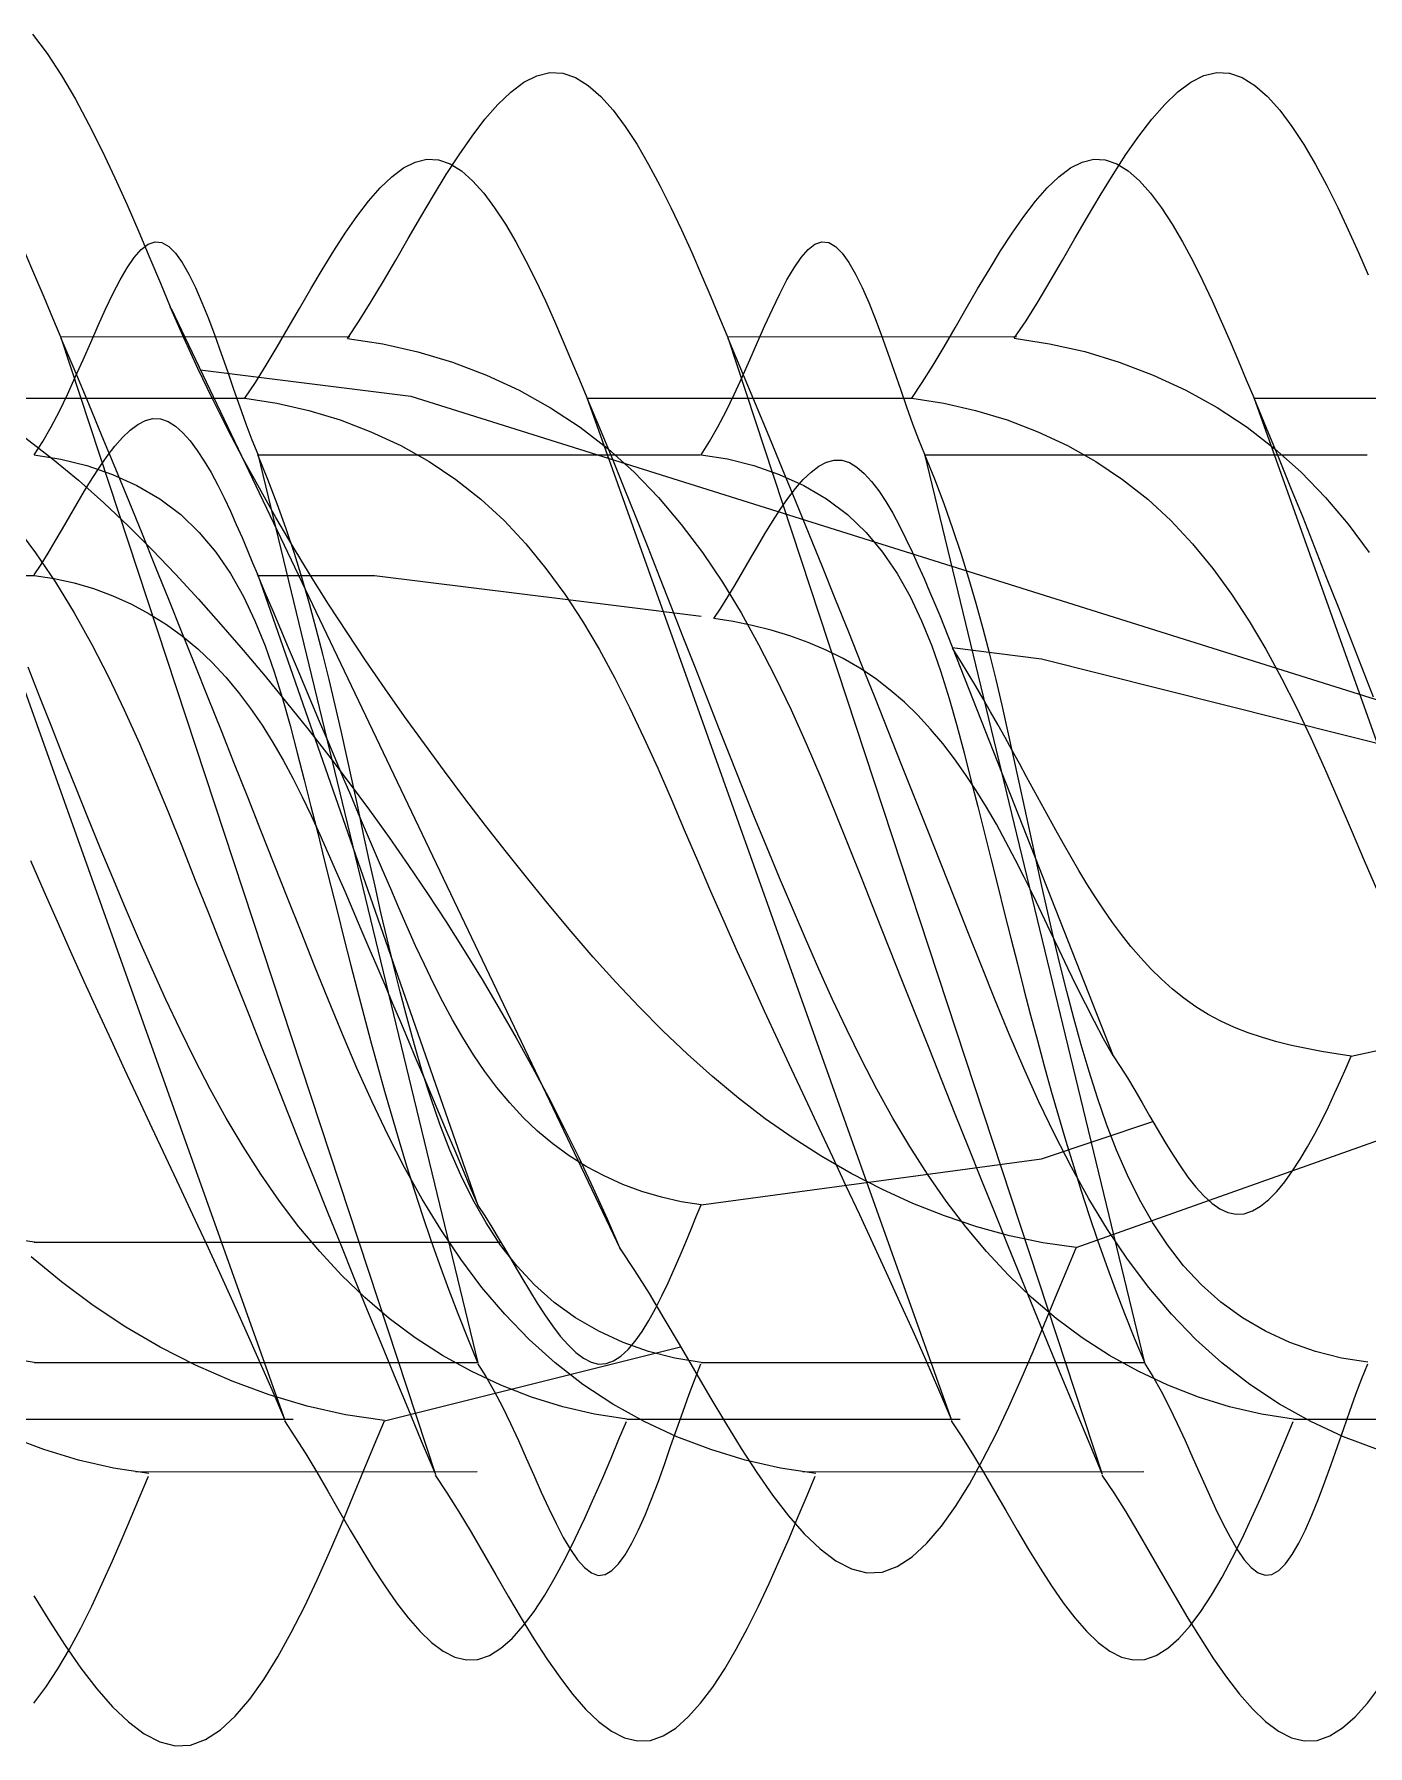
# Model space of a CAD drawing. Extents: x -395 to 1364, y -31 to 719.
# Drawn here: x 279.07 to 283.07, y 387.06 to 392.19 of the extents above; entities that cross this region are included whole.
import ezdxf

# ---------------------------------------------------------------- set-up
doc = ezdxf.new("R2010")
doc.units = 0
doc.layers.get('0').update_dxf_attribs({"linetype": 'CONTINUOUS'})

# ---------------------------------------------------------------- blocks, each defined once
blk = doc.blocks.new('*U60')
for p, q in [((18.4093, 1.8021), (19.757, -1.0201)), ((18.0787, 1.7157), (18.9462, 1.7163)), ((18.0796, 1.7135), (19.2033, -1.6962)), ((20.0787, 1.7158), (20.9462, 1.7164)), ((20.0796, 1.7136), (21.2033, -1.6961)), ((18.4979, 1.6167), (19.1295, 1.5377)), ((17.6574, 1.5336), (18.751, -1.5335)), ((17.6584, 1.531), (18.6344, 1.531)), ((19.1295, 1.5377), (24, 0.0067)), ((19.6574, 1.5336), (20.751, -1.5335)), ((19.6584, 1.531), (20.6344, 1.531)), ((21.6574, 1.5336), (22.751, -1.5335)), ((21.6584, 1.531), (22.6344, 1.531)), ((18.67, 1.3632), (19.33, -1.362)), ((18.6707, 1.3615), (19.9978, 1.3615)), ((20.67, 1.3633), (21.33, -1.3619)), ((20.6707, 1.3616), (21.9978, 1.3616)), ((16.6707, 1), (18, 1)), ((18.67, 1.0016), (19.3302, -0.8895)), ((18.6706, 1), (19.0205, 1)), ((19.0205, 1), (19.7534, 0.9084)), ((19.7534, 0.9084), (20, 0.8776)), ((20.7155, 0.8793), (21.2356, -0.4405)), ((20.7533, 0.7834), (21.0205, 0.75)), ((21.0205, 0.75), (24, 0)), ((21.1247, -1.0163), (24, 0.0067)), ((21.9493, -0.4416), (24, 0)), ((21.0205, -0.75), (21.355, -0.6382)), ((20, -0.8879), (21.0205, -0.75)), ((18, -1.0003), (19.3993, -0.9999)), ((19.0499, -1.5356), (19.9382, -1.3133)), ((18, -1.3604), (19.3274, -1.3604)), ((18.6965, -1.3594), (18.6967, -1.3593)), ((20, -1.3603), (21.3274, -1.3603)), ((17.7768, -1.531), (18.7768, -1.531)), ((19.7768, -1.531), (20.7768, -1.531)), ((21.7768, -1.531), (22.7768, -1.531)), ((18.3046, -1.6885), (19.328, -1.6879)), ((20.3046, -1.6884), (21.328, -1.6877))]:
    blk.add_line(p, q)
for points in [[(17.9948, 2.623), (18.0385, 2.5649), (18.0813, 2.4996), (18.1231, 2.4283), (18.1638, 2.3525), (18.2033, 2.2734), (18.2414, 2.1924), (18.2781, 2.1109), (18.3133, 2.0301), (18.3467, 1.9513), (18.3783, 1.876), (18.4079, 1.8054)], [(17.9716, 1.9679), (18.0008, 1.9006), (18.0286, 1.835), (18.0549, 1.7723), (18.0796, 1.7135)], [(18.9393, 1.7108), (18.9746, 1.7638), (19.0105, 1.8212), (19.047, 1.8822), (19.0839, 1.9456), (19.1213, 2.0103), (19.1591, 2.0753), (19.1971, 2.1396), (19.2355, 2.2021), (19.2741, 2.2616), (19.3128, 2.3172), (19.3517, 2.3678), (19.3907, 2.4123), (19.4297, 2.4497), (19.4686, 2.4788), (19.5075, 2.4987), (19.5463, 2.5082), (19.5848, 2.5064), (19.6232, 2.4931), (19.6611, 2.4693), (19.6987, 2.4362), (19.7357, 2.3949), (19.7721, 2.3464), (19.8077, 2.2919), (19.8425, 2.2325), (19.8764, 2.1694), (19.9093, 2.1035), (19.941, 2.036), (19.9716, 1.9681), (20.0008, 1.9007), (20.0286, 1.8352), (20.0549, 1.7724), (20.0796, 1.7136)], [(20.9393, 1.711), (20.9746, 1.7639), (21.0105, 1.8214), (21.047, 1.8823), (21.0839, 1.9457), (21.1213, 2.0104), (21.1591, 2.0755), (21.1971, 2.1397), (21.2355, 2.2022), (21.2741, 2.2618), (21.3128, 2.3174), (21.3517, 2.3679), (21.3907, 2.4124), (21.4297, 2.4498), (21.4686, 2.4789), (21.5075, 2.4988), (21.5463, 2.5084), (21.5848, 2.5065), (21.6232, 2.4932), (21.6611, 2.4694), (21.6987, 2.4363), (21.7357, 2.395), (21.7721, 2.3465), (21.8077, 2.2921), (21.8425, 2.2327), (21.8764, 2.1695), (21.9093, 2.1036), (21.941, 2.0361), (21.9716, 1.9682), (22.0008, 1.9009)], [(18.6316, 1.531), (18.6634, 1.5786), (18.6957, 1.6303), (18.7285, 1.6852), (18.7617, 1.7422), (18.7953, 1.8004), (18.8293, 1.8589), (18.8635, 1.9167), (18.898, 1.9729), (18.9328, 2.0265), (18.9676, 2.0765), (19.0026, 2.122), (19.0376, 2.162), (19.0727, 2.1956), (19.1077, 2.2219), (19.1427, 2.2397), (19.1776, 2.2483), (19.2123, 2.2467), (19.2468, 2.2347), (19.2809, 2.2133), (19.3147, 2.1835), (19.348, 2.1463), (19.3807, 2.1027), (19.4128, 2.0537), (19.4441, 2.0003), (19.4746, 1.9435), (19.5041, 1.8842), (19.5327, 1.8235), (19.5602, 1.7624), (19.5865, 1.7019), (19.6115, 1.6429), (19.6352, 1.5864), (19.6574, 1.5336)], [(20.6316, 1.531), (20.6634, 1.5786), (20.6957, 1.6303), (20.7285, 1.6852), (20.7617, 1.7422), (20.7953, 1.8004), (20.8293, 1.8589), (20.8635, 1.9167), (20.898, 1.9729), (20.9328, 2.0265), (20.9676, 2.0765), (21.0026, 2.122), (21.0376, 2.162), (21.0727, 2.1956), (21.1077, 2.2219), (21.1427, 2.2397), (21.1776, 2.2483), (21.2123, 2.2467), (21.2468, 2.2347), (21.2809, 2.2133), (21.3147, 2.1835), (21.348, 2.1463), (21.3807, 2.1027), (21.4128, 2.0537), (21.4441, 2.0003), (21.4746, 1.9435), (21.5041, 1.8842), (21.5327, 1.8235), (21.5602, 1.7624), (21.5865, 1.7019), (21.6115, 1.6429), (21.6352, 1.5864), (21.6574, 1.5336)], [(19.0503, -1.5351), (18.9338, -1.5174), (18.8185, -1.4915), (18.7048, -1.4579), (18.5931, -1.417), (18.4839, -1.3692), (18.3777, -1.315), (18.2749, -1.2549), (18.1761, -1.1894), (18.0814, -1.1188), (17.9909, -1.0436)], [(18, 1.3615), (18.0255, 1.4011), (18.0505, 1.4451), (18.0751, 1.4926), (18.0992, 1.5427), (18.1228, 1.5944), (18.1461, 1.6468), (18.169, 1.6989), (18.1915, 1.7498), (18.2137, 1.7986), (18.2356, 1.8442), (18.2573, 1.8859), (18.2786, 1.9225), (18.2998, 1.9532), (18.3207, 1.9771), (18.3415, 1.9931), (18.3621, 2.0003), (18.3826, 1.998), (18.403, 1.9862), (18.4232, 1.9659), (18.4433, 1.938), (18.4632, 1.9035), (18.483, 1.8635), (18.5026, 1.8187), (18.522, 1.7702), (18.5412, 1.719), (18.5603, 1.6659), (18.5791, 1.612), (18.5978, 1.5582), (18.6162, 1.5055), (18.6344, 1.4547), (18.6523, 1.407), (18.67, 1.3632)], [(20, 1.3616), (20.0255, 1.4012), (20.0505, 1.4452), (20.0751, 1.4927), (20.0992, 1.5428), (20.1228, 1.5945), (20.1461, 1.6468), (20.169, 1.699), (20.1915, 1.7499), (20.2137, 1.7986), (20.2356, 1.8443), (20.2573, 1.8859), (20.2786, 1.9226), (20.2998, 1.9533), (20.3207, 1.9771), (20.3415, 1.9932), (20.3621, 2.0004), (20.3826, 1.9981), (20.403, 1.9863), (20.4232, 1.9659), (20.4433, 1.9381), (20.4632, 1.9036), (20.483, 1.8636), (20.5026, 1.8188), (20.522, 1.7703), (20.5412, 1.7191), (20.5603, 1.666), (20.5791, 1.6121), (20.5978, 1.5583), (20.6162, 1.5056), (20.6344, 1.4548), (20.6523, 1.4071), (20.67, 1.3633)], [(17.9741, 1.4117), (18.0545, 1.3499), (18.1324, 1.2853), (18.208, 1.2179), (18.2815, 1.1483), (18.3532, 1.0766), (18.4233, 1.0032), (18.492, 0.9284), (18.5596, 0.8523), (18.6262, 0.7754), (18.6919, 0.6976), (18.7566, 0.619), (18.8203, 0.5395), (18.8829, 0.4592), (18.9445, 0.3781), (19.0049, 0.2962), (19.0643, 0.2134), (19.1224, 0.1299), (19.1794, 0.0456), (19.2351, -0.0394), (19.2896, -0.1253), (19.3428, -0.2118), (19.3947, -0.2991), (19.4452, -0.3872), (19.4943, -0.4759), (19.542, -0.5654), (19.5883, -0.6556), (19.6331, -0.7464), (19.6764, -0.8379), (19.7182, -0.9301), (19.7584, -1.023)], [(21.1247, -1.0163), (21.0246, -1.0015), (20.9252, -0.9806), (20.827, -0.9537), (20.7302, -0.9212), (20.6349, -0.8836), (20.5416, -0.8411), (20.4504, -0.7941), (20.3617, -0.7429), (20.2756, -0.6879), (20.1924, -0.6295), (20.112, -0.5678), (20.0341, -0.5032), (19.9586, -0.4359), (19.8853, -0.3661), (19.8139, -0.2941), (19.7444, -0.2202), (19.6764, -0.1446), (19.6099, -0.0676), (19.5445, 0.0106), (19.4801, 0.0898), (19.4165, 0.1696), (19.3536, 0.25), (19.2915, 0.3309), (19.2302, 0.4123), (19.1698, 0.4943), (19.1103, 0.5769), (19.0518, 0.6602), (18.9943, 0.744), (18.938, 0.8285), (18.8828, 0.9137), (18.8288, 0.9995), (18.7761, 1.086), (18.7248, 1.1733), (18.6749, 1.2612), (18.6264, 1.35), (18.5794, 1.4395), (18.534, 1.5297), (18.4903, 1.6208), (18.4482, 1.7127), (18.4079, 1.8054)], [(18.3437, -1.6936), (18.2377, -1.6774), (18.1324, -1.6535), (18.0286, -1.6221), (17.9271, -1.5835)], [(17.9403, 1.1528), (18.004, 1.0681), (18.0637, 0.9796), (18.1197, 0.8877), (18.1725, 0.7928), (18.2224, 0.6955), (18.2699, 0.5963), (18.3152, 0.4955), (18.3587, 0.3936), (18.401, 0.2911), (18.4422, 0.1885), (18.4829, 0.0862), (18.5233, -0.0155), (18.5634, -0.1166), (18.6033, -0.2172), (18.6429, -0.3173), (18.6825, -0.4169), (18.722, -0.5162), (18.7614, -0.6151), (18.8007, -0.7137), (18.8401, -0.812), (18.8796, -0.9102), (18.9191, -1.0081), (18.9588, -1.106), (18.9987, -1.2038), (19.0388, -1.3016), (19.0791, -1.3994), (19.1198, -1.4973), (19.1607, -1.5953), (19.2021, -1.6934)], [(20.3437, -1.6934), (20.2377, -1.6773), (20.1324, -1.6534), (20.0286, -1.622), (19.9271, -1.5834), (19.8289, -1.5378), (19.7347, -1.4855), (19.6454, -1.4268), (19.5618, -1.3621), (19.4837, -1.2916), (19.4108, -1.216), (19.3426, -1.1356), (19.2789, -1.0508), (19.2192, -0.9623), (19.1632, -0.8704), (19.1104, -0.7755), (19.0605, -0.6782), (19.0131, -0.579), (18.9678, -0.4782), (18.9242, -0.3763), (18.882, -0.2738), (18.8407, -0.1712), (18.8, -0.0689), (18.7596, 0.0328), (18.7195, 0.1339), (18.6797, 0.2345), (18.64, 0.3345), (18.6004, 0.4342), (18.561, 0.5334), (18.5216, 0.6324), (18.4822, 0.731), (18.4428, 0.8293), (18.4033, 0.9274), (18.3638, 1.0254), (18.3241, 1.1233), (18.2842, 1.2211), (18.2441, 1.3189), (18.2038, 1.4167), (18.1632, 1.5146), (18.1222, 1.6125), (18.0808, 1.7107)], [(18.9393, 1.7108), (19.0452, 1.6947), (19.1505, 1.6708), (19.2543, 1.6394), (19.3558, 1.6008), (19.454, 1.5552), (19.5482, 1.5029), (19.6375, 1.4443), (19.7211, 1.3795), (19.7992, 1.3091), (19.8722, 1.2334), (19.9403, 1.153), (20.004, 1.0683), (20.0637, 0.9797), (20.1197, 0.8878), (20.1725, 0.793), (20.2224, 0.6957), (20.2699, 0.5964), (20.3152, 0.4956), (20.3587, 0.3937), (20.401, 0.2913), (20.4422, 0.1887), (20.4829, 0.0864), (20.5233, -0.0153), (20.5634, -0.1165), (20.6033, -0.217), (20.6429, -0.3171), (20.6825, -0.4168), (20.722, -0.516), (20.7614, -0.6149), (20.8007, -0.7135), (20.8401, -0.8119), (20.8796, -0.91), (20.9191, -1.008), (20.9588, -1.1059), (20.9987, -1.2037), (21.0388, -1.3014), (21.0791, -1.3992), (21.1198, -1.4971), (21.1607, -1.5951), (21.2021, -1.6933)], [(22.0286, -1.6219), (21.9271, -1.5832), (21.8289, -1.5376), (21.7347, -1.4854), (21.6454, -1.4267), (21.5618, -1.3619), (21.4837, -1.2915), (21.4108, -1.2158), (21.3426, -1.1354), (21.2789, -1.0507), (21.2192, -0.9622), (21.1632, -0.8702), (21.1104, -0.7754), (21.0605, -0.6781), (21.0131, -0.5788), (20.9678, -0.478), (20.9242, -0.3762), (20.882, -0.2737), (20.8407, -0.1711), (20.8, -0.0688), (20.7596, 0.0329), (20.7195, 0.134), (20.6797, 0.2346), (20.64, 0.3347), (20.6004, 0.4343), (20.561, 0.5336), (20.5216, 0.6325), (20.4822, 0.7311), (20.4428, 0.8294), (20.4033, 0.9276), (20.3638, 1.0256), (20.3241, 1.1234), (20.2842, 1.2212), (20.2441, 1.319), (20.2038, 1.4168), (20.1632, 1.5147), (20.1222, 1.6127), (20.0808, 1.7108)], [(20.9393, 1.711), (21.0452, 1.6949), (21.1505, 1.671), (21.2543, 1.6396), (21.3558, 1.6009), (21.454, 1.5553), (21.5482, 1.5031), (21.6375, 1.4444), (21.7211, 1.3796), (21.7992, 1.3092), (21.8722, 1.2335), (21.9403, 1.1531), (22.004, 1.0684)], [(17.9888, 0.1448), (18.0283, 0.0532), (18.0681, -0.0376), (18.1083, -0.1276), (18.1487, -0.217), (18.1893, -0.3057), (18.23, -0.394), (18.2709, -0.4818), (18.3118, -0.5693), (18.3527, -0.6565), (18.3935, -0.7435), (18.4343, -0.8304), (18.4748, -0.9172), (18.5152, -1.0041), (18.5553, -1.0912), (18.5951, -1.1784), (18.6345, -1.2659), (18.6735, -1.3538), (18.712, -1.4421), (18.75, -1.531)], [(19.7768, -1.531), (19.6806, -1.5161), (19.5852, -1.4939), (19.4914, -1.4647), (19.3995, -1.429), (19.3104, -1.3871), (19.2245, -1.3395), (19.1424, -1.2865), (19.0647, -1.2285), (18.9912, -1.1659), (18.9217, -1.0991), (18.856, -1.0283), (18.7938, -0.954), (18.7349, -0.8764), (18.679, -0.7959), (18.6259, -0.7129), (18.5754, -0.6277), (18.5273, -0.5406), (18.4812, -0.4521), (18.437, -0.3623), (18.3943, -0.2717), (18.3531, -0.1807), (18.3129, -0.0895), (18.2737, 0.0015), (18.2353, 0.0924), (18.1976, 0.1831), (18.1605, 0.2737), (18.124, 0.3641), (18.0879, 0.4544), (18.0522, 0.5446), (18.0168, 0.6346), (17.9816, 0.7246)], [(18.6316, 1.531), (18.7278, 1.5164), (18.8234, 1.4947), (18.9177, 1.4661), (19.0097, 1.4309), (19.0988, 1.3893), (19.1839, 1.3416), (19.2643, 1.2879), (19.3393, 1.2286), (19.4091, 1.1641), (19.4741, 1.0947), (19.5346, 1.021), (19.5911, 0.9434), (19.6441, 0.8624), (19.6939, 0.7784), (19.7409, 0.6919), (19.7856, 0.6033), (19.8284, 0.513), (19.8697, 0.4216), (19.9099, 0.3294), (19.9495, 0.237), (19.9888, 0.1448), (20.0283, 0.0532), (20.0681, -0.0376), (20.1083, -0.1276), (20.1487, -0.217), (20.1893, -0.3057), (20.23, -0.394), (20.2709, -0.4818), (20.3118, -0.5693), (20.3527, -0.6565), (20.3935, -0.7435), (20.4343, -0.8304), (20.4748, -0.9172), (20.5152, -1.0041), (20.5553, -1.0912), (20.5951, -1.1784), (20.6345, -1.2659), (20.6735, -1.3538), (20.712, -1.4421), (20.75, -1.531)], [(21.7768, -1.531), (21.6806, -1.5161), (21.5852, -1.4939), (21.4914, -1.4647), (21.3995, -1.429), (21.3104, -1.3871), (21.2245, -1.3395), (21.1424, -1.2865), (21.0647, -1.2285), (20.9912, -1.1659), (20.9217, -1.0991), (20.856, -1.0283), (20.7938, -0.954), (20.7349, -0.8764), (20.679, -0.7959), (20.6259, -0.7129), (20.5754, -0.6277), (20.5273, -0.5406), (20.4812, -0.4521), (20.437, -0.3623), (20.3943, -0.2717), (20.3531, -0.1807), (20.3129, -0.0895), (20.2737, 0.0015), (20.2353, 0.0924), (20.1976, 0.1831), (20.1605, 0.2737), (20.124, 0.3641), (20.0879, 0.4544), (20.0522, 0.5446), (20.0168, 0.6346), (19.9816, 0.7246), (19.9464, 0.8144), (19.9113, 0.9042), (19.8761, 0.9939), (19.8408, 1.0836), (19.8052, 1.1731), (19.7692, 1.2627), (19.7328, 1.3521), (19.6959, 1.4416), (19.6584, 1.531)], [(20.6316, 1.531), (20.7278, 1.5164), (20.8234, 1.4947), (20.9177, 1.4661), (21.0097, 1.4309), (21.0988, 1.3893), (21.1839, 1.3416), (21.2643, 1.2879), (21.3393, 1.2286), (21.4091, 1.1641), (21.4741, 1.0947), (21.5346, 1.021), (21.5911, 0.9434), (21.6441, 0.8624), (21.6939, 0.7784), (21.7409, 0.6919), (21.7856, 0.6033), (21.8284, 0.513), (21.8697, 0.4216), (21.9099, 0.3294), (21.9495, 0.237), (21.9888, 0.1448), (22.0283, 0.0532)], [(22.0168, 0.6346), (21.9816, 0.7246), (21.9464, 0.8144), (21.9113, 0.9042), (21.8761, 0.9939), (21.8408, 1.0836), (21.8052, 1.1731), (21.7692, 1.2627), (21.7328, 1.3521), (21.6959, 1.4416), (21.6584, 1.531)], [(17.9993, 1.0016), (18.0201, 1.0327), (18.0412, 1.0665), (18.0626, 1.1023), (18.0843, 1.1395), (18.1063, 1.1776), (18.1284, 1.2158), (18.1508, 1.2536), (18.1733, 1.2902), (18.196, 1.3252), (18.2188, 1.3579), (18.2416, 1.3876), (18.2645, 1.4138), (18.2874, 1.4357), (18.3103, 1.4528), (18.3332, 1.4645), (18.3559, 1.4701), (18.3786, 1.469), (18.4011, 1.4612), (18.4234, 1.4473), (18.4455, 1.4278), (18.4672, 1.4035), (18.4886, 1.375), (18.5095, 1.343), (18.53, 1.3082), (18.5499, 1.271), (18.5692, 1.2323), (18.5879, 1.1927), (18.6058, 1.1528), (18.623, 1.1132), (18.6393, 1.0747), (18.6548, 1.0378), (18.6693, 1.0033)], [(18, -1.3604), (17.9209, -1.3476)], [(18, 1.3615), (18.0791, 1.349), (18.1577, 1.3294), (18.2344, 1.3028), (18.3078, 1.2694), (18.3765, 1.2291), (18.439, 1.1822), (18.4947, 1.1287), (18.5442, 1.0695), (18.5881, 1.0052), (18.6269, 0.9364), (18.6613, 0.8639), (18.6919, 0.7883), (18.7193, 0.7102), (18.7442, 0.6304), (18.7671, 0.5494), (18.7886, 0.4681), (18.8094, 0.387), (18.8298, 0.3064), (18.85, 0.2265), (18.8698, 0.1471), (18.8896, 0.0682), (18.9092, -0.0102), (18.9288, -0.0881), (18.9485, -0.1656), (18.9683, -0.2426), (18.9883, -0.3191), (19.0086, -0.3953), (19.0292, -0.4712), (19.0503, -0.5466), (19.0718, -0.6218), (19.0939, -0.6967), (19.1166, -0.7712), (19.14, -0.8455), (19.1641, -0.9196), (19.1891, -0.9935), (19.2151, -1.0671), (19.242, -1.1406), (19.2699, -1.214), (19.299, -1.2872), (19.3293, -1.3603)], [(20, -1.3603), (19.9209, -1.3476), (19.8426, -1.3276), (19.7661, -1.3006), (19.6927, -1.2669), (19.6233, -1.2267), (19.559, -1.1803), (19.5004, -1.1281), (19.4471, -1.0706), (19.3987, -1.0084), (19.3548, -0.942), (19.315, -0.8721), (19.2789, -0.7991), (19.2461, -0.7236), (19.2162, -0.6461), (19.1889, -0.5673), (19.1636, -0.4877), (19.14, -0.4078), (19.1178, -0.3281), (19.0968, -0.2486), (19.0768, -0.1693), (19.0578, -0.0902), (19.0395, -0.0113), (19.0218, 0.0674), (19.0046, 0.1458), (18.9877, 0.224), (18.9709, 0.3019), (18.9542, 0.3796), (18.9373, 0.4569), (18.9202, 0.534), (18.9026, 0.6109), (18.8844, 0.6874), (18.8656, 0.7636), (18.8458, 0.8395), (18.8251, 0.9151), (18.8031, 0.9904), (18.7799, 1.0653), (18.7551, 1.1399), (18.7288, 1.2141), (18.7007, 1.288), (18.6707, 1.3615)], [(20, 1.3616), (20.0791, 1.3491), (20.1577, 1.3295), (20.2344, 1.3029), (20.3078, 1.2695), (20.3765, 1.2292), (20.439, 1.1822), (20.4947, 1.1288), (20.5442, 1.0696), (20.5881, 1.0053), (20.6269, 0.9365), (20.6613, 0.864), (20.6919, 0.7883), (20.7193, 0.7103), (20.7442, 0.6304), (20.7671, 0.5495), (20.7886, 0.4682), (20.8094, 0.3871), (20.8298, 0.3065), (20.85, 0.2266), (20.8698, 0.1471), (20.8896, 0.0683), (20.9092, -0.0101), (20.9288, -0.088), (20.9485, -0.1655), (20.9683, -0.2425), (20.9883, -0.3191), (21.0086, -0.3953), (21.0292, -0.4711), (21.0503, -0.5466), (21.0718, -0.6217), (21.0939, -0.6966), (21.1166, -0.7711), (21.14, -0.8454), (21.1641, -0.9195), (21.1891, -0.9934), (21.2151, -1.067), (21.242, -1.1405), (21.2699, -1.2139), (21.299, -1.2871), (21.3293, -1.3602)], [(20.0383, 0.8705), (20.0592, 0.9018), (20.0805, 0.9359), (20.1022, 0.972), (20.1241, 1.0096), (20.1463, 1.0479), (20.1687, 1.0865), (20.1914, 1.1247), (20.2141, 1.1618), (20.2371, 1.1972), (20.2601, 1.2304), (20.2832, 1.2606), (20.3064, 1.2873), (20.3296, 1.3098), (20.3527, 1.3275), (20.3758, 1.3397), (20.3989, 1.346), (20.4218, 1.3455), (20.4446, 1.3383), (20.4671, 1.3247), (20.4894, 1.3056), (20.5114, 1.2815), (20.533, 1.2531), (20.5542, 1.2211), (20.5748, 1.1862), (20.5949, 1.1489), (20.6144, 1.11), (20.6333, 1.0702), (20.6514, 1.03), (20.6687, 0.9902), (20.6852, 0.9513), (20.7008, 0.9142), (20.7155, 0.8793)], [(22, -1.3602), (21.9209, -1.3475), (21.8426, -1.3275), (21.7661, -1.3005), (21.6927, -1.2668), (21.6233, -1.2266), (21.559, -1.1802), (21.5004, -1.128), (21.4471, -1.0705), (21.3987, -1.0083), (21.3548, -0.942), (21.315, -0.872), (21.2789, -0.799), (21.2461, -0.7235), (21.2162, -0.646), (21.1889, -0.5672), (21.1636, -0.4876), (21.14, -0.4078), (21.1178, -0.328), (21.0968, -0.2485), (21.0768, -0.1692), (21.0578, -0.0901), (21.0395, -0.0112), (21.0218, 0.0675), (21.0046, 0.1459), (20.9877, 0.2241), (20.9709, 0.302), (20.9542, 0.3796), (20.9373, 0.457), (20.9202, 0.5341), (20.9026, 0.6109), (20.8844, 0.6875), (20.8656, 0.7637), (20.8458, 0.8396), (20.8251, 0.9152), (20.8031, 0.9905), (20.7799, 1.0654), (20.7551, 1.14), (20.7288, 1.2142), (20.7007, 1.2881), (20.6707, 1.3616)], [(18.0002, -1), (17.9379, -0.9905)], [(18, 1), (18.0598, 0.9909), (18.1192, 0.9776), (18.1779, 0.9602), (18.2353, 0.9388), (18.2911, 0.9137), (18.3449, 0.885), (18.3963, 0.8529), (18.4449, 0.8176), (18.4907, 0.7793), (18.5338, 0.7382), (18.5744, 0.6945), (18.6126, 0.6485), (18.6487, 0.6004), (18.6829, 0.5504), (18.7152, 0.4987), (18.746, 0.4456), (18.7753, 0.3913), (18.8034, 0.336), (18.8303, 0.2799), (18.8565, 0.2233), (18.8818, 0.1663), (18.9067, 0.1093), (18.9312, 0.0524), (18.9555, -0.0042), (18.9796, -0.0606), (19.0035, -0.1167), (19.0273, -0.1725), (19.051, -0.2282), (19.0745, -0.2837), (19.0979, -0.3391), (19.1213, -0.3943), (19.1446, -0.4495), (19.1679, -0.5046), (19.1911, -0.5596), (19.2143, -0.6147), (19.2375, -0.6698), (19.2608, -0.7249), (19.2841, -0.7801), (19.3074, -0.8354), (19.3309, -0.8909)], [(20.0002, -0.8876), (19.9403, -0.8785), (19.8809, -0.8652), (19.8223, -0.8478), (19.7649, -0.8264), (19.7091, -0.8013), (19.6553, -0.7726), (19.6039, -0.7405), (19.5552, -0.7052), (19.5094, -0.6668), (19.4664, -0.6257), (19.4258, -0.5821), (19.3875, -0.5361), (19.3514, -0.488), (19.3173, -0.438), (19.2849, -0.3863), (19.2542, -0.3332), (19.2249, -0.2789), (19.1968, -0.2236), (19.1698, -0.1675), (19.1437, -0.1109), (19.1183, -0.0539), (19.0935, 0.0031), (19.0689, 0.06), (19.0447, 0.1166), (19.0206, 0.173), (18.9966, 0.2291), (18.9728, 0.2849), (18.9492, 0.3406), (18.9257, 0.3961), (18.9022, 0.4515), (18.8789, 0.5067), (18.8556, 0.5619), (18.8323, 0.617), (18.8091, 0.672), (18.7859, 0.7271), (18.7626, 0.7822), (18.7394, 0.8373), (18.7161, 0.8925), (18.6927, 0.9478), (18.6693, 1.0033)], [(21.2356, -0.4405), (21.2073, -0.3898), (21.1797, -0.3379), (21.1528, -0.2852), (21.1263, -0.2317), (21.1001, -0.1777), (21.0741, -0.1233), (21.0482, -0.0687), (21.0221, -0.0141), (20.9959, 0.0404), (20.9692, 0.0945), (20.942, 0.1482), (20.9141, 0.2012), (20.8854, 0.2534), (20.8558, 0.3045), (20.8251, 0.3544), (20.7931, 0.403), (20.7598, 0.4501), (20.7249, 0.4954), (20.6884, 0.5389), (20.65, 0.5803), (20.6098, 0.6194), (20.5674, 0.6562), (20.5228, 0.6904), (20.4758, 0.7218), (20.4264, 0.7503), (20.3747, 0.7759), (20.3212, 0.7986), (20.2662, 0.8185), (20.21, 0.8356), (20.153, 0.8499), (20.0957, 0.8615), (20.0383, 0.8705)], [(21.9493, -0.4416), (21.9049, -0.4351), (21.8602, -0.4278), (21.8155, -0.4194), (21.771, -0.4099), (21.7269, -0.3989), (21.6835, -0.3864), (21.641, -0.3721), (21.5995, -0.3559), (21.5592, -0.3375), (21.5205, -0.3168), (21.4833, -0.2936), (21.4476, -0.2682), (21.4134, -0.2408), (21.3805, -0.2113), (21.3489, -0.1802), (21.3185, -0.1473), (21.2893, -0.1131), (21.2611, -0.0775), (21.2338, -0.0407), (21.2075, -0.003), (21.1819, 0.0356), (21.1571, 0.0749), (21.133, 0.1147), (21.1095, 0.1549), (21.0864, 0.1953), (21.0639, 0.2358), (21.0416, 0.2761), (21.0197, 0.3162), (20.9979, 0.3561), (20.9763, 0.3958), (20.9548, 0.4353), (20.9333, 0.4745), (20.9118, 0.5135), (20.8901, 0.5524), (20.8683, 0.591), (20.8462, 0.6294), (20.8238, 0.6677), (20.801, 0.7058), (20.7777, 0.7438), (20.754, 0.7816)], [(21.2356, -0.4405), (21.257, -0.4726), (21.2786, -0.5073), (21.3005, -0.544), (21.3227, -0.5821), (21.345, -0.621), (21.3677, -0.66), (21.3905, -0.6985), (21.4135, -0.7358), (21.4368, -0.7713), (21.4602, -0.8044), (21.4838, -0.8344), (21.5076, -0.8607), (21.5316, -0.8827), (21.5557, -0.8997), (21.5799, -0.9111), (21.6043, -0.9163), (21.6289, -0.9146), (21.6535, -0.9062), (21.678, -0.8918), (21.7024, -0.872), (21.7266, -0.8474), (21.7505, -0.8186), (21.7739, -0.7863), (21.7968, -0.7511), (21.8191, -0.7137), (21.8407, -0.6747), (21.8614, -0.6346), (21.8812, -0.5942), (21.9, -0.5541), (21.9177, -0.5148), (21.9342, -0.4771), (21.9493, -0.4416)], [(19.3302, -0.8895), (19.3512, -0.921), (19.3727, -0.9552), (19.3946, -0.9916), (19.4168, -1.0294), (19.4392, -1.068), (19.4619, -1.1068), (19.4848, -1.1452), (19.5078, -1.1825), (19.531, -1.218), (19.5542, -1.2512), (19.5775, -1.2814), (19.6007, -1.308), (19.6239, -1.3303), (19.647, -1.3477), (19.6699, -1.3596), (19.6926, -1.3653), (19.7152, -1.3642), (19.7374, -1.3562), (19.7593, -1.3418), (19.7809, -1.3218), (19.8022, -1.2969), (19.823, -1.2677), (19.8433, -1.2349), (19.8632, -1.1991), (19.8825, -1.161), (19.9013, -1.1214), (19.9194, -1.0808), (19.937, -1.04), (19.9538, -0.9997), (19.97, -0.9604), (19.9854, -0.9229), (20, -0.8879)], [(19.757, -1.0201), (19.8, -1.0844), (19.8439, -1.1543), (19.8885, -1.2285), (19.9338, -1.3057), (19.9796, -1.3845), (20.0259, -1.4638), (20.0727, -1.5421), (20.1197, -1.6182), (20.167, -1.6908), (20.2144, -1.7586), (20.2619, -1.8202), (20.3093, -1.8745), (20.3566, -1.92), (20.4037, -1.9556), (20.4505, -1.9798), (20.497, -1.9915), (20.5429, -1.9892), (20.5884, -1.9728), (20.6331, -1.9435), (20.6772, -1.9028), (20.7206, -1.8519), (20.763, -1.7922), (20.8046, -1.7252), (20.8451, -1.6521), (20.8846, -1.5745), (20.9229, -1.4936), (20.96, -1.4108), (20.9958, -1.3275), (21.0302, -1.2451), (21.0631, -1.1649), (21.0946, -1.0884), (21.1244, -1.0168)], [(19.3293, -1.3633), (19.3547, -1.4027), (19.3797, -1.4465), (19.4042, -1.4938), (19.4282, -1.5437), (19.4519, -1.5951), (19.4751, -1.6473), (19.498, -1.6991), (19.5205, -1.7498), (19.5427, -1.7983), (19.5647, -1.8438), (19.5863, -1.8852), (19.6077, -1.9216), (19.6289, -1.9522), (19.6499, -1.9759), (19.6707, -1.9919), (19.6913, -1.9991), (19.7119, -1.9968), (19.7323, -1.985), (19.7525, -1.9648), (19.7726, -1.9371), (19.7926, -1.9028), (19.8124, -1.863), (19.832, -1.8184), (19.8515, -1.7702), (19.8707, -1.7192), (19.8898, -1.6664), (19.9086, -1.6127), (19.9272, -1.5592), (19.9456, -1.5067), (19.9638, -1.4562), (19.9817, -1.4086), (19.9993, -1.365)], [(21.3293, -1.3632), (21.3547, -1.4026), (21.3797, -1.4464), (21.4042, -1.4937), (21.4282, -1.5436), (21.4519, -1.595), (21.4751, -1.6472), (21.498, -1.6991), (21.5205, -1.7497), (21.5427, -1.7982), (21.5647, -1.8437), (21.5863, -1.8851), (21.6077, -1.9216), (21.6289, -1.9521), (21.6499, -1.9758), (21.6707, -1.9918), (21.6913, -1.999), (21.7119, -1.9967), (21.7323, -1.9849), (21.7525, -1.9647), (21.7726, -1.937), (21.7926, -1.9028), (21.8124, -1.8629), (21.832, -1.8183), (21.8515, -1.7701), (21.8707, -1.7191), (21.8898, -1.6663), (21.9086, -1.6126), (21.9272, -1.5591), (21.9456, -1.5066), (21.9638, -1.4561), (21.9817, -1.4085), (21.9993, -1.3649)], [(17.9982, -2.0609), (18.0453, -2.137), (18.0925, -2.2096), (18.1399, -2.2773), (18.1874, -2.339), (18.2348, -2.3933), (18.2822, -2.4388), (18.3293, -2.4744), (18.3761, -2.4986), (18.4225, -2.5102), (18.4685, -2.508), (18.5139, -2.4916), (18.5587, -2.4623), (18.6028, -2.4215), (18.6461, -2.3706), (18.6886, -2.311), (18.7301, -2.2439), (18.7706, -2.1709), (18.8101, -2.0933), (18.8484, -2.0123), (18.8855, -1.9295), (18.9213, -1.8463), (18.9557, -1.7638), (18.9887, -1.6837), (19.0201, -1.6071), (19.0499, -1.5356)], [(18.75, -1.5356), (18.7818, -1.5832), (18.8141, -1.6349), (18.8469, -1.6897), (18.8801, -1.7467), (18.9137, -1.805), (18.9477, -1.8635), (18.9819, -1.9213), (19.0164, -1.9775), (19.0511, -2.031), (19.086, -2.0811), (19.121, -2.1266), (19.156, -2.1666), (19.1911, -2.2002), (19.2261, -2.2264), (19.2611, -2.2443), (19.296, -2.2529), (19.3307, -2.2512), (19.3652, -2.2392), (19.3993, -2.2178), (19.4331, -2.1881), (19.4664, -2.1509), (19.4991, -2.1073), (19.5312, -2.0583), (19.5625, -2.0049), (19.593, -1.948), (19.6225, -1.8888), (19.6511, -1.8281), (19.6786, -1.767), (19.7049, -1.7064), (19.7299, -1.6474), (19.7535, -1.591), (19.7758, -1.5381)], [(20.75, -1.5356), (20.7818, -1.5832), (20.8141, -1.6349), (20.8469, -1.6897), (20.8801, -1.7467), (20.9137, -1.805), (20.9477, -1.8635), (20.9819, -1.9213), (21.0164, -1.9775), (21.0511, -2.031), (21.086, -2.0811), (21.121, -2.1266), (21.156, -2.1666), (21.1911, -2.2002), (21.2261, -2.2264), (21.2611, -2.2443), (21.296, -2.2529), (21.3307, -2.2512), (21.3652, -2.2392), (21.3993, -2.2178), (21.4331, -2.1881), (21.4664, -2.1509), (21.4991, -2.1073), (21.5312, -2.0583), (21.5625, -2.0049), (21.593, -1.948), (21.6225, -1.8888), (21.6511, -1.8281), (21.6786, -1.767), (21.7049, -1.7064), (21.7299, -1.6474), (21.7535, -1.591), (21.7758, -1.5381)], [(17.9985, -2.3827), (18.0349, -2.3342), (18.0706, -2.2798), (18.1054, -2.2204), (18.1393, -2.1572), (18.1721, -2.0913), (18.2039, -2.0239), (18.2344, -1.9559), (18.2636, -1.8886), (18.2915, -1.823), (18.3178, -1.7603), (18.3425, -1.7015)], [(19.2021, -1.6986), (19.2374, -1.7515), (19.2734, -1.8089), (19.3098, -1.8699), (19.3468, -1.9333), (19.3841, -1.998), (19.4219, -2.0631), (19.46, -2.1273), (19.4983, -2.1898), (19.5369, -2.2493), (19.5757, -2.3049), (19.6145, -2.3555), (19.6535, -2.4), (19.6925, -2.4374), (19.7314, -2.4665), (19.7703, -2.4864), (19.8091, -2.4959), (19.8477, -2.4941), (19.886, -2.4808), (19.924, -2.457), (19.9615, -2.4239), (19.9985, -2.3826), (20.0349, -2.3341), (20.0706, -2.2796), (20.1054, -2.2203), (20.1393, -2.1571), (20.1721, -2.0912), (20.2039, -2.0237), (20.2344, -1.9558), (20.2636, -1.8885), (20.2915, -1.8229), (20.3178, -1.7601), (20.3425, -1.7014)], [(21.2021, -1.6984), (21.2374, -1.7513), (21.2734, -1.8088), (21.3098, -1.8698), (21.3468, -1.9331), (21.3841, -1.9979), (21.4219, -2.0629), (21.46, -2.1272), (21.4983, -2.1896), (21.5369, -2.2492), (21.5757, -2.3048), (21.6145, -2.3554), (21.6535, -2.3999), (21.6925, -2.4373), (21.7314, -2.4664), (21.7703, -2.4863), (21.8091, -2.4958), (21.8477, -2.494), (21.886, -2.4806), (21.924, -2.4569), (21.9615, -2.4238), (21.9985, -2.3824), (22.0349, -2.334)]]:
    blk.add_lwpolyline(points)

msp = doc.modelspace()

# ---------------------------------------------------------------- block references
msp.add_blockref('*U60', (261.0713, 389.5688))

doc.saveas('drawing.dxf')
